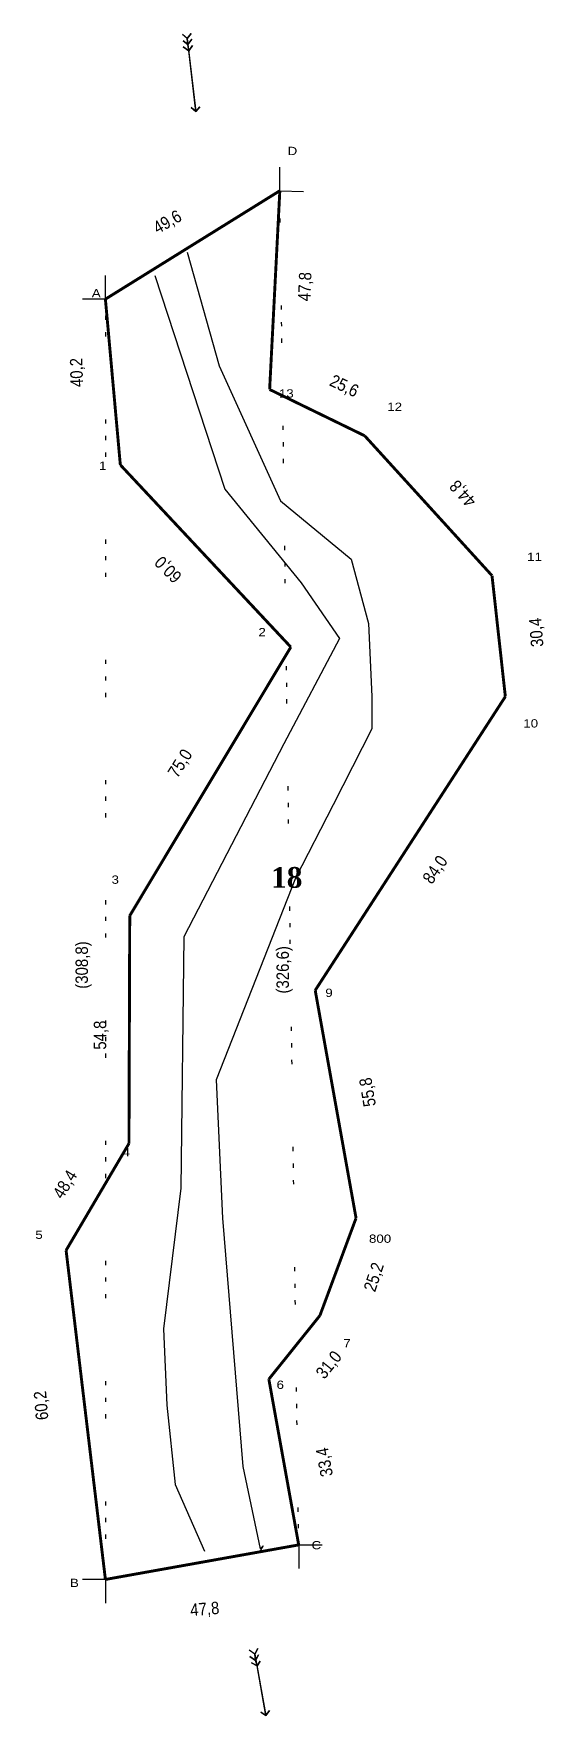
# Model space of a CAD drawing. Header units: metres. Extents: x 208 to 331, y 116 to 522.
import ezdxf
from ezdxf.enums import TextEntityAlignment as Align

# ---------------------------------------------------------------- set-up
doc = ezdxf.new("R2010")
doc.units = ezdxf.units.M
doc.linetypes.add('CHAINLINE', pattern=[29, -10, 1, -3, 1, -3, 1, -10])
for name, color, linetype in [('BLUE_STROKES', 5, 'Continuous'), ('BOUNDARY_DIMENSIONS', 220, 'Continuous'), ('CHAIN_LINES', 251, 'CHAINLINE'), ('CHAINLINE_DIMENSIONS', 251, 'Continuous'), ('SEPARATION_LINE', 7, 'Continuous'), ('STONES', 7, 'Continuous'), ('SURVEY_NUMBER', 1, 'Continuous')]:
    doc.layers.add(name, color=color, linetype=linetype)
doc.layers.add('BOUNDARY', color=1, linetype='Continuous', lineweight=100)
doc.styles.add('TIMES_NEW_ROMAN', font='timesbd.ttf')

msp = doc.modelspace()

# ---------------------------------------------------------------- linework, layer by layer
at = {"layer": 'BLUE_STROKES'}
for points in [[(245.18, 520.68), (244.05, 521.63)], [(245.37, 519.16), (244.23, 520.11)], [(244.23, 520.11), (245.37, 519.16)], [(245.18, 520.68), (246.13, 521.82)], [(246.13, 521.82), (245.18, 520.68)], [(245.18, 520.68), (247.27, 503.06)], [(245.37, 519.16), (245.18, 520.68)], [(245.37, 519.16), (246.32, 520.49)], [(246.32, 520.49), (245.37, 519.16)], [(245.56, 517.65), (244.23, 518.6)], [(244.23, 518.6), (245.56, 517.65)], [(245.56, 517.65), (245.37, 519.16)], [(245.56, 517.65), (246.51, 518.97)], [(246.51, 518.97), (245.56, 517.65)], [(247.27, 503.06), (245.56, 517.65)], [(247.27, 503.06), (246.13, 504.01)], [(246.13, 504.01), (247.27, 503.06)], [(247.27, 503.06), (248.21, 504.2)], [(248.21, 504.2), (247.27, 503.06)], [(245.18, 469.14), (252.95, 441.67)], [(237.41, 463.46), (254.28, 411.92)], [(252.95, 441.67), (267.73, 409.08)], [(254.28, 411.92), (272.66, 389.37)], [(267.73, 409.08), (284.78, 395.06)], [(284.78, 395.06), (288.95, 379.52)], [(272.66, 389.37), (281.94, 375.92)], [(288.95, 379.52), (289.71, 361.9)], [(281.94, 375.92), (268.49, 350.53)], [(289.71, 361.9), (289.71, 354.13)], [(289.71, 354.13), (280.42, 335.75)], [(268.49, 350.53), (244.42, 303.92)], [(280.42, 335.75), (271.33, 318.13)], [(271.33, 318.13), (252.19, 269.43)], [(244.42, 303.92), (243.67, 243.29)], [(252.19, 269.43), (253.71, 236.09)], [(243.67, 243.29), (239.5, 209.37)], [(253.71, 236.09), (258.63, 176.21)], [(239.5, 209.37), (240.26, 190.99)], [(240.26, 190.99), (242.34, 171.85)], [(258.63, 176.21), (262.8, 156.32)], [(242.34, 171.85), (249.35, 155.75)], [(262.8, 156.32), (263.56, 157.08)], [(263.56, 157.08), (262.8, 155.75)], [(261.48, 130.93), (260.15, 131.88)], [(261.67, 129.41), (260.34, 130.36)], [(260.34, 130.36), (261.67, 129.41)], [(261.48, 130.93), (262.23, 132.25)], [(262.23, 132.25), (261.48, 130.93)], [(261.48, 130.93), (264.13, 116.15)], [(261.67, 129.41), (261.48, 130.93)], [(261.67, 129.41), (262.42, 130.74)], [(262.42, 130.74), (261.67, 129.41)], [(262.05, 128.09), (260.72, 128.84)], [(260.72, 128.84), (262.05, 128.09)], [(262.05, 128.09), (261.67, 129.41)], [(262.05, 128.09), (262.8, 129.22)], [(262.8, 129.22), (262.05, 128.09)], [(264.13, 116.15), (262.05, 128.09)], [(264.13, 116.15), (262.99, 116.91)], [(262.99, 116.91), (264.13, 116.15)], [(264.13, 116.15), (265.08, 117.29)], [(265.08, 117.29), (264.13, 116.15)]]:
    msp.add_lwpolyline(points, dxfattribs=at)
at = {"layer": 'BOUNDARY', "const_width": 0.7}
for points in [[(225.48, 457.77), (267.54, 483.92)], [(267.54, 483.92), (265.08, 435.98)], [(229.08, 417.79), (225.48, 457.77)], [(265.08, 435.98), (288, 424.81)], [(288, 424.81), (318.7, 391.08)], [(270.19, 373.84), (229.08, 417.79)], [(318.7, 391.08), (321.92, 361.9)], [(231.35, 309.04), (270.19, 373.84)], [(321.92, 361.9), (276.07, 291.04)], [(231.16, 254.09), (231.35, 309.04)], [(276.07, 291.04), (285.92, 236.09)], [(216, 228.32), (231.16, 254.09)], [(285.92, 236.09), (277.2, 212.59)], [(225.48, 148.93), (216, 228.32)], [(277.2, 212.59), (264.89, 197.24)], [(264.89, 197.24), (272.09, 157.27)], [(272.09, 157.27), (225.48, 148.93)]]:
    msp.add_lwpolyline(points, dxfattribs=at)
at = {"layer": 'CHAIN_LINES', "linetype": 'CHAINLINE'}
for points in [[(272.09, 157.27), (267.54, 483.92)], [(225.48, 457.77), (225.48, 148.93)]]:
    msp.add_lwpolyline(points, dxfattribs=at)
at = {"layer": 'SEPARATION_LINE'}
for points in [[(267.54, 483.92), (267.54, 489.61)], [(267.54, 483.92), (273.22, 483.73)], [(225.48, 457.77), (225.48, 463.46)], [(225.48, 457.77), (219.98, 457.77)], [(272.09, 157.27), (272.09, 151.58)], [(272.09, 157.27), (277.77, 157.27)], [(225.48, 148.93), (219.98, 148.93)], [(225.48, 148.93), (225.48, 143.24)]]:
    msp.add_lwpolyline(points, dxfattribs=at)

# ---------------------------------------------------------------- texts
at = {"layer": 'BOUNDARY_DIMENSIONS', "width": 0.9}
for s, rotation, p in [('49,6', 29.389, (240.39, 476.45)), ('47,8', 87.6785, (273.54, 460.79)), ('40,2', 91.5275, (218.5, 440.07)), ('25,6', -25.3462, (283.1, 436.89)), ('44,8', 132.2737, (311.63, 410.82)), ('60,0', 135, (240.59, 392.52)), ('30,4', 94.6987, (329.34, 377.37)), ('75,0', 57.7575, (243.46, 345.83)), ('84,0', 55.4915, (304.95, 320.19)), ('54,8', 90, (224.18, 280.23)), ('55,8', 99.4623, (288.67, 266.47)), ('48,4', 58.1509, (215.71, 244.26)), ('25,2', 71.8008, (290.17, 221.9)), ('31,0', 51.3402, (279.32, 200.75)), ('60,2', 94.6355, (209.95, 190.89)), ('33,4', 100.5208, (278.26, 177.22)), ('47,8', 4.6045, (249.43, 141.85))]:
    msp.add_text(s, height=3, rotation=rotation, dxfattribs=at).set_placement(p, align=Align.MIDDLE_CENTER)
at = {"layer": 'CHAINLINE_DIMENSIONS', "width": 0.9}
for s, p in [('(308,8)', (219.77, 297.14)), ('(326,6)', (268.23, 295.99))]:
    msp.add_text(s, height=3, rotation=90, dxfattribs=at).set_placement(p, align=Align.MIDDLE_CENTER)
at = {"layer": 'STONES', "width": 1.2}
for s, p in [('D', (270.58, 493.52)), ('1', (224.84, 417.59)), ('11', (328.96, 395.61)), ('2', (263.27, 377.43)), ('10', (328.03, 355.44)), ('3', (227.85, 317.74)), ('9', (279.39, 290.45)), ('4', (230.5, 251.99)), ('5', (209.47, 232.08)), ('800', (291.71, 231.14)), ('7', (283.75, 205.94)), ('B', (218.01, 148.1))]:
    msp.add_text(s, height=2, dxfattribs=at).set_placement(p, align=Align.MIDDLE_CENTER)
for s, rotation, p in [('A', -0.6095, (223.28, 459.22)), ('13', 0.5457, (269.1, 435.02)), ('12', -0.5256, (295.23, 431.81)), ('9', -180, (267.65, 195.9)), ('C', -0.8551, (276.35, 157.2))]:
    msp.add_text(s, height=2, rotation=rotation, dxfattribs=at).set_placement(p, align=Align.MIDDLE_CENTER)
at = {"layer": 'SURVEY_NUMBER', "style": 'TIMES_NEW_ROMAN'}
msp.add_text('18', height=5, dxfattribs=at).set_placement((269.2, 318.27), align=Align.MIDDLE_CENTER)

doc.saveas('drawing.dxf')
